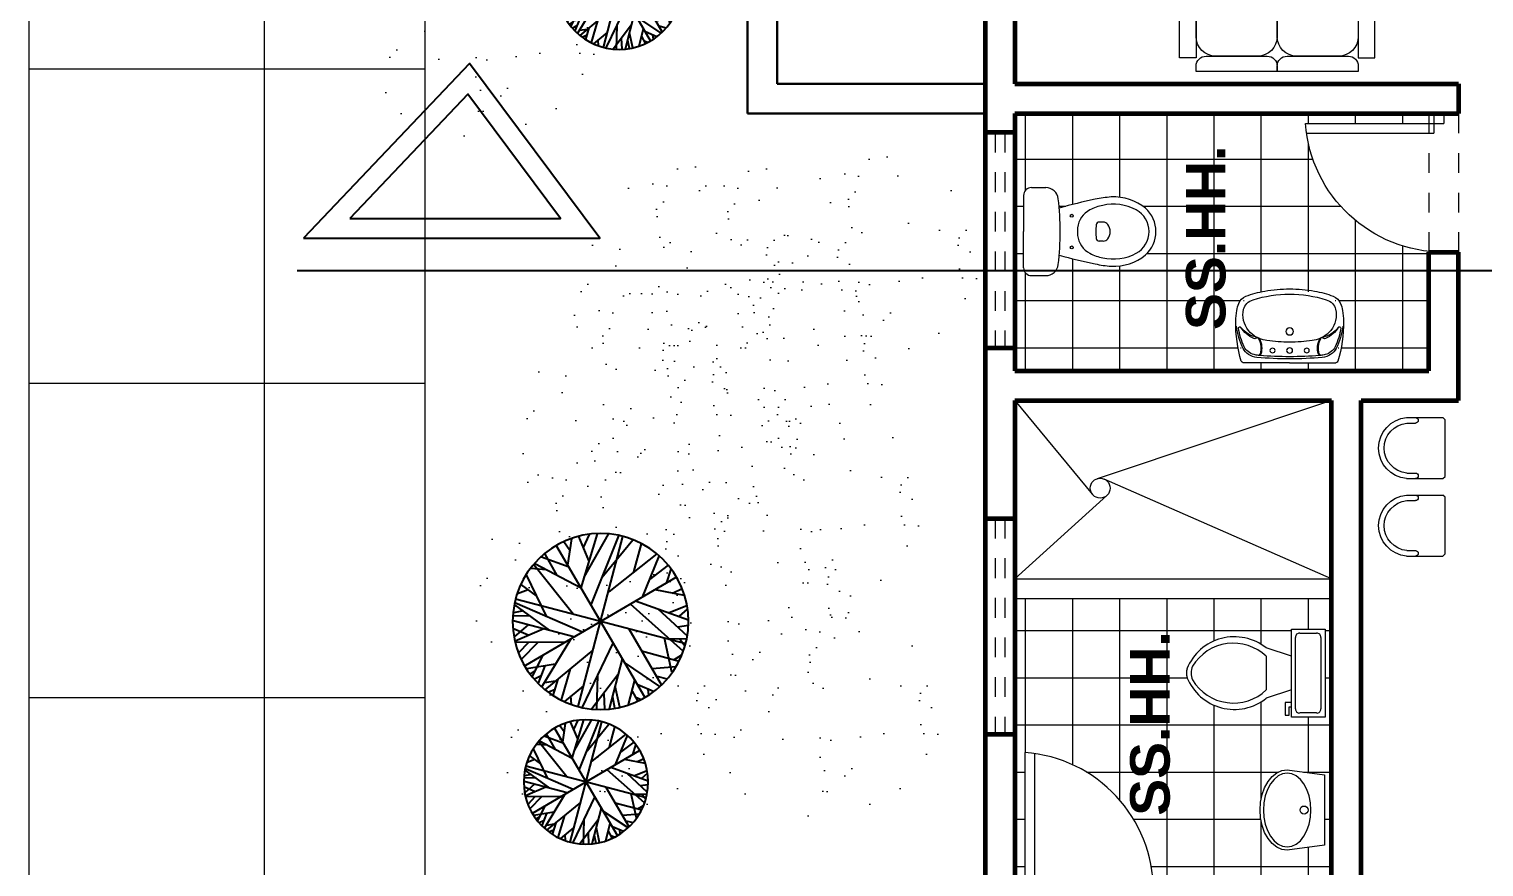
# Model space of a CAD drawing. Header units: millimetres. Extents: x 287 to 445, y 520 to 576.
# Drawn here: x 287.36 to 294.71, y 534.71 to 538.94 of the extents above; entities that cross this region are included whole.
import ezdxf

# ---------------------------------------------------------------- set-up
doc = ezdxf.new("R2010")
doc.units = ezdxf.units.MM
doc.header["$LTSCALE"] = 0.015
doc.linetypes.add('DASHED2', pattern=[9.525, 6.35, -3.175])
doc.layers.add('01 Corte', color=10, linetype='Continuous')
doc.layers.add('puntos alameda', color=94, linetype='Continuous')
for name, color, linetype, lineweight in [('Muebles', 11, 'Continuous', 20), ('Muros', 41, 'Continuous', 60), ('Muros Bajos', 20, 'Continuous', 30), ('pasto', 56, 'Continuous', 5), ('PISOS', 7, 'Continuous', 18), ('Proyecciones', 46, 'Continuous', 0), ('Puertas', 31, 'Continuous', 20), ('Texto', 133, 'Continuous', 20), ('Texturas', 38, 'Continuous', 0), ('Ventanas', 130, 'Continuous', 20)]:
    doc.layers.add(name, color=color, linetype=linetype, lineweight=lineweight)
pattern_1 = [(270, (860.0486, 883.2239), (-1.5875, 1e-16), []), (180, (860.0486, 883.2239), (0, 1.5875), [])]
pattern_2 = [(90, (827.2228, 129.42132), (-0.238125, 1e-17), []), (180, (827.2228, 129.42132), (-3e-17, -0.238125), [])]

# ---------------------------------------------------------------- blocks, each defined once
blk = doc.blocks.new('Tree - deciduous plan')
for p, q in [((-5.3205, 59.6806), (16.5105, 16.7963)), ((2.426, 54.9406), (-1.4472, 59.9056)), ((0, 59.9996), (0, -60)), ((0.4894, 48.6208), (3.6584, 59.6806)), ((18.2711, 35.5298), (5.419, 59.6806)), ((-32.6092, 50.4264), (-23.2782, 23.5674)), ((-31.2008, 51.1035), (-0.2149, 20.1818)), ((-26.4472, 46.5894), (-26.2712, 53.8116)), ((-22.0458, 42.0753), (-16.5881, 57.6486)), ((-21.1656, 55.8436), (-0.0388, 45.0094)), ((-12.5388, 54.9406), (-7.9613, 59.4546)), ((-12.3627, 32.1443), (-12.5388, 58.7776)), ((9.8203, 51.5549), (12.8133, 58.5516)), ((19.6795, 19.5047), (16.3344, 57.6486)), ((17.0387, 51.1035), (23.2006, 55.1666)), ((17.7429, 43.6552), (25.4894, 54.2636)), ((31.6513, 50.8778), (30.2429, 30.5643)), ((-43.8768, 36.4326), (-44.405, 40.2696)), ((42, 42), (-42, -42)), ((42, -42), (-42, 42)), ((-40.1797, 44.558), (-36.4825, 43.2038)), ((-37.0107, 47.0408), (-35.25, 35.5298)), ((31.1232, 42.5267), (35.8767, 48.1693)), ((-49.8627, 32.8214), (-32.7853, 32.8214)), ((-45.8134, 38.2383), (-40.5318, 33.0471)), ((36.2288, 25.1474), (48.9049, 35.0784)), ((37.1091, 37.1098), (46.6161, 37.5612)), ((-32.2571, 20.6333), (-59.1937, 9.348)), ((-56.0247, 20.859), (-20.8134, 20.859)), ((-54.7923, 24.4702), (-47.75, 21.0847)), ((-53.2078, 27.4044), (-40.1797, 20.859)), ((54.3626, 25.3731), (20.9119, 0.3198)), ((23.3767, 23.3417), (53.3063, 27.4044)), ((-59.7219, 2.8025), (-12.0106, 12.0565)), ((-58.6656, 12.7336), (-35.9543, 7.5424)), ((-57.081, 17.9248), (-47.0458, 14.7649)), ((38.5175, 13.4107), (58.2359, 13.6364)), ((-54.6162, -24.7335), (-20.2853, 0.0941)), ((29.3626, -6.6771), (59.4682, 7.091)), ((-60, 0), (60, 0)), ((-59.7219, -4.8714), (-54.2641, -6.6771)), ((-45.2853, -0.1316), (-59.0177, -10.0627)), ((9.2922, -9.1598), (59.6443, -2.8401)), ((26.3697, -18.4138), (58.9401, -9.8369)), ((-58.4895, -12.3197), (-36.4825, -11.6426)), ((-57.081, -18.4138), (-45.2853, -17.9624)), ((-52.6797, -18.188), (-55.4966, -22.0251)), ((-53.2078, -27.442), (-16.7641, -16.6081)), ((-47.2219, -19.3166), (-50.2148, -26.3135)), ((-14.8275, -15.0282), (-14.6515, -57.6865)), ((-10.074, -10.0627), (-2.5036, -59.7178)), ((-0.0388, -19.0909), (25.8415, -53.8495)), ((18.6232, -18.6394), (26.7218, -53.3981)), ((18.7992, -18.6394), (57.3556, -17.2853)), ((38.1654, -18.188), (52.426, -29.0219)), ((-38.9472, -29.0219), (-51.4472, -30.6018)), ((-35.9543, -22.4765), (-44.0529, -40.5329)), ((-19.9331, -20.2194), (-28.5599, -52.721)), ((45.9119, -24.0564), (55.595, -22.2508)), ((-46.5177, -30.1504), (-49.5106, -33.536)), ((-32.4331, -32.4075), (-48.1021, -35.5674)), ((-43.7008, -34.6645), (-46.6937, -37.373)), ((-24.6867, -37.8244), (-38.7712, -45.7241)), ((-14.6515, -36.2445), (-27.6797, -52.9467)), ((-14.6515, -32.1818), (-3.912, -59.4922)), ((-6.2008, -36.2445), (17.919, -57.0094)), ((22.8485, -36.4702), (35.3485, -48.4326)), ((30.419, -30.1504), (32.3556, -50.0125)), ((31.4753, -31.279), (49.6091, -33.3103)), ((41.5105, -32.6332), (46.088, -38.0501)), ((-26.2712, -43.9185), (-34.7219, -48.6583)), ((-14.6515, -47.3041), (-25.0388, -54.3009)), ((-21.5177, -45.4984), (-19.9331, -56.1065)), ((-8.4895, -47.5298), (-11.4825, -58.5893)), ((5.9471, -46.6269), (10.5246, -58.5893)), ((24.7852, -44.8213), (23.0246, -54.978)), ((-6.3768, -52.721), (-9.3698, -58.815)), ((8.4119, -53.1724), (3.8344, -59.4922))]:
    blk.add_line(p, q)
blk.add_circle((0, 0), 60)
blk = doc.blocks.new('Inodoro01')
at = {"layer": 'Muebles'}
for p, q in [((431.0297, 548.5726), (430.9581, 548.5726)), ((431.0697, 548.5326), (431.0697, 548.3501)), ((430.6681, 548.3981), (430.6881, 548.3981)), ((430.6681, 548.3021), (430.6881, 548.3021)), ((431.0697, 548.1676), (431.0697, 548.3501)), ((431.0297, 548.1276), (430.9581, 548.1276))]:
    blk.add_line(p, q, dxfattribs=at)
for centre in [(430.8267, 548.4301), (430.8267, 548.2701)]:
    blk.add_circle(centre, 0.0075, dxfattribs=at)
for centre, radius, start, end in [((430.6163, 548.2653), 0.26, 87.69717, 128.71313), ((430.581, 547.9269), 0.6, 77.70933, 85.6206), ((430.2071, 546.064), 2.5, 74.15388, 78.42561), ((432.2887, 548.3501), 1.404, 173.20695, 180), ((430.9581, 548.5086), 0.064, 90, 173.20695), ((431.0297, 548.5326), 0.04, 0, 90), ((430.5617, 548.3501), 0.16, 132.43623, 180), ((430.5617, 548.3501), 0.1256, 119.11615, 180), ((430.6168, 548.2388), 0.2497, 77.61661, 117.73029), ((430.62, 548.2378), 0.25, 62.59732, 78.38048), ((430.6818, 548.3571), 0.1156, 6.24191, 62.59732), ((430.6921, 548.3501), 0.06, 143.1301, 180), ((430.6681, 548.3681), 0.03, 90, 143.1301), ((430.6881, 548.3831), 0.015, 6.64916, 90), ((430.4051, 548.3501), 0.3, 0, 6.64916), ((430.6178, 548.3501), 0.18, 0, 6.24191), ((430.5617, 548.3501), 0.16, 180, 227.56377), ((430.5617, 548.3501), 0.1256, 180, 240.88385), ((430.6921, 548.3501), 0.06, 180, 216.8699), ((430.6681, 548.3321), 0.03, 216.8699, 270), ((430.6881, 548.3171), 0.015, 270, 353.35084), ((430.4051, 548.3501), 0.3, 353.35084, 0), ((430.6818, 548.3431), 0.1156, 297.40268, 353.75809), ((430.6178, 548.3501), 0.18, 353.75809, 0), ((432.2887, 548.3501), 1.404, 180, 186.79305), ((430.6163, 548.4349), 0.26, 231.28687, 272.30283), ((430.6168, 548.4614), 0.2497, 242.26971, 282.38339), ((430.62, 548.4624), 0.25, 281.61952, 297.40268), ((430.2071, 550.6363), 2.5, 281.57439, 285.84612), ((430.581, 548.7734), 0.6, 274.3794, 282.29067), ((430.9581, 548.1916), 0.064, 186.79305, 270), ((431.0297, 548.1676), 0.04, 270, 0)]:
    blk.add_arc(centre, radius, start, end, dxfattribs=at)
blk = doc.blocks.new('lavado01')
at = {"layer": 'Muebles'}
for q in [(431.0722, 547.9867), (431.0722, 547.5185)]:
    blk.add_line((431.0722, 547.7526), q, dxfattribs=at)
for centre, major_axis, start_param, end_param in [((430.7978, 547.9372), (0, -0.0778), 3.509542, 4.233442), ((430.8276, 547.8298), (0, -0.1902), 3.251717, 3.471059), ((430.8305, 547.8326), (0, -0.1556), 2.530502, 3.344376), ((430.897, 547.3344), (0, -0.6916), 3.197279, 3.285244), ((430.8705, 547.1605), (0, -0.8644), 2.885319, 3.151657), ((430.8462, 547.5919), (0, -0.4322), 2.729477, 3.031053), ((430.897, 548.0045), (0, -0.00692), 3.004018, 5.780923), ((430.8263, 547.8598), (0, -0.1582), 2.058891, 2.638863), ((430.8305, 547.8883), (0, -0.1313), 1.774316, 2.565809), ((430.8462, 547.5919), (0, -0.4234), 2.745531, 3.004018), ((431.063, 547.9867), (0, -0.0104), 1.570796, 2.885319), ((431.162, 547.7737), (0, -0.5187), 4.317781, 4.509376), ((431.2259, 547.7526), (0, -0.5619), 4.377766, 4.712389), ((430.8158, 547.913), (0, -0.0735), 3.344376, 4.377766), ((430.8393, 547.8467), (0, -0.1383), 2.12516, 2.530502), ((430.954, 547.9149), (0, -0.0104), 3.796945, 5.851261), ((430.9437, 547.9299), (0, -0.00864), 0.655353, 2.058891), ((430.9648, 547.9108), (0, -0.0778), 1.848555, 2.745531), ((430.9695, 547.9091), (0, -0.086), 1.671495, 2.729477), ((430.8982, 547.8895), (0, -0.1556), 1.699459, 1.848555), ((431.2758, 547.7526), (0, -0.6483), 4.517416, 4.712389), ((430.9512, 547.9082), (0, -0.00134), 2.680944, 4.925095), ((430.9984, 548.0232), (0, -0.1297), -0.432135, 0.265821), ((430.8393, 547.8467), (0, -0.1383), 1.718468, 2.006825), ((430.9984, 548.0232), (0, -0.1253), -0.432135, 0.265821), ((430.2769, 547.7526), (0, -0.778), 1.570796, 1.718468), ((431.0266, 547.9126), (0, -0.0104), 0.114993, 1.263752), ((431.0263, 547.9081), (0, -0.0104), 0.265821, 1.699459), ((429.593, 547.7526), (0, -1.6303), 1.570796, 1.664023), ((429.593, 547.7526), (0, -1.6425), 1.570796, 1.671495), ((431.2758, 547.7526), (0, -0.6483), 4.712389, 4.907362), ((431.2259, 547.7526), (0, -0.5619), -1.570796, -1.236173), ((430.2769, 547.7526), (0, -0.778), 1.423124, 1.570796), ((429.593, 547.7526), (0, -1.6303), 1.47757, 1.570796), ((429.593, 547.7526), (0, -1.6425), 1.470097, 1.570796), ((431.162, 547.7316), (0, -0.5187), -1.367783, -1.176189), ((430.8393, 547.6585), (0, -0.1383), 1.134768, 1.423124), ((430.8158, 547.5922), (0, -0.0735), -1.236173, -0.202783), ((430.8305, 547.6169), (0, -0.1313), 0.575783, 1.367277), ((430.8263, 547.6454), (0, -0.1582), 0.502729, 1.082702), ((430.8393, 547.6585), (0, -0.1383), 0.61109, 1.016433), ((430.954, 547.5904), (0, -0.0104), 3.573517, 5.627833), ((430.9437, 547.5753), (0, -0.00864), 1.082702, 2.48624), ((430.9512, 547.5971), (0, -0.00134), 4.499683, 6.743833), ((430.9984, 547.4821), (0, -0.1297), 2.875772, 3.573728), ((430.9984, 547.4821), (0, -0.1253), 2.875772, 3.573728), ((430.9648, 547.5945), (0, -0.0778), 0.396061, 1.293038), ((430.9695, 547.5962), (0, -0.086), 0.412116, 1.470097), ((431.0266, 547.5927), (0, -0.0104), 1.87784, 3.0266), ((431.0263, 547.5972), (0, -0.0104), 1.442133, 2.875772), ((430.8982, 547.6158), (0, -0.1556), 1.293038, 1.442133), ((430.7978, 547.568), (0, -0.0778), -1.09185, -0.36795), ((430.8276, 547.6754), (0, -0.1902), -0.329466, -0.110124), ((430.8305, 547.6727), (0, -0.1556), -0.202783, 0.61109), ((430.897, 548.1708), (0, -0.6916), -0.143651, -0.055686), ((430.8705, 548.3447), (0, -0.8644), -0.010064, 0.256274), ((430.8462, 547.9134), (0, -0.4322), 0.11054, 0.412116), ((430.897, 547.5008), (0, -0.00692), 3.643855, 6.42076), ((430.8462, 547.9133), (0, -0.4234), 0.137574, 0.396061), ((431.063, 547.5185), (0, -0.0104), 0.256274, 1.570796)]:
    blk.add_ellipse(centre, major_axis=major_axis, ratio=0.888889, start_param=start_param, end_param=end_param, dxfattribs=at)
for centre, major_axis in [((431.0107, 547.8391), (0, -0.013)), ((430.9147, 547.7526), (0, -0.0199)), ((431.0107, 547.7526), (0, -0.0151)), ((431.0107, 547.6662), (0, -0.013))]:
    blk.add_ellipse(centre, major_axis=major_axis, ratio=0.888889, dxfattribs=at)
blk = doc.blocks.new('sala')
at = {"layer": 'Muebles'}
for p, q in [((416.5438, 543.2068), (416.5438, 543.2899)), ((416.5438, 543.2899), (416.8621, 543.2899)), ((416.8621, 543.2899), (416.8621, 543.2068)), ((416.4759, 543.2068), (416.4759, 542.7973)), ((416.5026, 543.2068), (416.4759, 543.2068)), ((416.8621, 543.2068), (416.5438, 543.2068)), ((416.5526, 542.8473), (416.5526, 543.1568)), ((416.8621, 543.2068), (416.6526, 543.2068)), ((416.5526, 543.1068), (416.5526, 542.8973)), ((416.9621, 542.8973), (416.9621, 543.1068)), ((416.4759, 542.7973), (416.4759, 542.3878)), ((416.5026, 542.7973), (416.4759, 542.7973)), ((416.4759, 542.7973), (416.5026, 542.7973)), ((416.8621, 542.7973), (416.6526, 542.7973)), ((416.6526, 542.7973), (416.8621, 542.7973)), ((416.5526, 542.4378), (416.5526, 542.7473)), ((416.5526, 542.6973), (416.5526, 542.4878)), ((416.9621, 542.4878), (416.9621, 542.6973)), ((416.4759, 542.3878), (416.5026, 542.3878)), ((416.8621, 542.3878), (416.5438, 542.3878)), ((416.5438, 542.3878), (416.5438, 542.3047)), ((416.6526, 542.3878), (416.8621, 542.3878)), ((416.8621, 542.3047), (416.8621, 542.3878)), ((416.5438, 542.3047), (416.8621, 542.3047)), ((417.0972, 542.0143), (417.3068, 542.0143)), ((417.5068, 542.0143), (417.7163, 542.0143)), ((417.9163, 542.0143), (418.1258, 542.0143)), ((418.3258, 542.0143), (418.5353, 542.0143)), ((416.9142, 541.596), (416.9142, 541.9143)), ((416.9142, 541.9143), (416.9972, 541.9143)), ((416.9972, 541.7048), (416.9972, 541.9143)), ((416.9972, 541.9143), (416.9972, 541.596)), ((417.4068, 541.7048), (417.4068, 541.9143)), ((417.4068, 541.9143), (417.4068, 541.7048)), ((417.8163, 541.7048), (417.8163, 541.9143)), ((417.8163, 541.9143), (417.8163, 541.7048)), ((418.2258, 541.7048), (418.2258, 541.9143)), ((418.2258, 541.9143), (418.2258, 541.7048)), ((418.6353, 541.9143), (418.6353, 541.7048)), ((418.6353, 541.9143), (418.6353, 541.596)), ((418.7184, 541.9143), (418.6353, 541.9143)), ((418.7184, 541.596), (418.7184, 541.9143)), ((417.0472, 541.6048), (417.3568, 541.6048)), ((417.3068, 541.6048), (417.0972, 541.6048)), ((417.4568, 541.6048), (417.7663, 541.6048)), ((417.7163, 541.6048), (417.5068, 541.6048)), ((417.8663, 541.6048), (418.1758, 541.6048)), ((418.1258, 541.6048), (417.9163, 541.6048)), ((418.2758, 541.6048), (418.5853, 541.6048)), ((418.5353, 541.6048), (418.3258, 541.6048)), ((416.9972, 541.596), (416.9142, 541.596)), ((416.9972, 541.5281), (416.9972, 541.5548)), ((417.4068, 541.5281), (416.9972, 541.5281)), ((417.4068, 541.5281), (417.4068, 541.5548)), ((417.4068, 541.5548), (417.4068, 541.5281)), ((417.8163, 541.5281), (417.4068, 541.5281)), ((417.8163, 541.5281), (417.8163, 541.5548)), ((417.8163, 541.5548), (417.8163, 541.5281)), ((418.2258, 541.5281), (417.8163, 541.5281)), ((418.2258, 541.5281), (418.2258, 541.5548)), ((418.2258, 541.5548), (418.2258, 541.5281)), ((418.6353, 541.5281), (418.2258, 541.5281)), ((418.6353, 541.596), (418.7184, 541.596)), ((418.6353, 541.5548), (418.6353, 541.5281))]:
    blk.add_line(p, q, dxfattribs=at)
for centre, radius, start, end in [((416.5026, 543.1568), 0.05, 0, 90), ((416.6526, 543.1068), 0.1, 90, 180), ((416.8621, 543.1068), 0.1, 0, 90), ((416.6526, 542.8973), 0.1, 180, 270), ((416.8621, 542.8973), 0.1, 270, 0), ((416.5026, 542.8473), 0.05, 270, 0), ((416.5026, 542.7473), 0.05, 0, 90), ((416.6526, 542.6973), 0.1, 90, 180), ((416.8621, 542.6973), 0.1, 0, 90), ((416.6526, 542.4878), 0.1, 180, 270), ((416.8621, 542.4878), 0.1, 270, 0), ((416.5026, 542.4378), 0.05, 270, 0), ((417.0972, 541.9143), 0.1, 90, 180), ((417.3068, 541.9143), 0.1, 360, 90), ((417.5068, 541.9143), 0.1, 90, 180), ((417.7163, 541.9143), 0.1, 0, 90), ((417.9163, 541.9143), 0.1, 90, 180), ((418.1258, 541.9143), 0.1, 0, 90), ((418.3258, 541.9143), 0.1, 90, 180), ((418.5353, 541.9143), 0.1, 0, 90), ((417.0972, 541.7048), 0.1, 180, 270), ((417.3068, 541.7048), 0.1, 270, 0), ((417.5068, 541.7048), 0.1, 180, 270), ((417.7163, 541.7048), 0.1, 270, 360), ((417.9163, 541.7048), 0.1, 180, 270), ((418.1258, 541.7048), 0.1, 270, 360), ((418.3258, 541.7048), 0.1, 180, 270), ((418.5353, 541.7048), 0.1, 270, 0), ((417.0472, 541.5548), 0.05, 90, 180), ((417.3568, 541.5548), 0.05, 0, 90), ((417.4568, 541.5548), 0.05, 90, 180), ((417.7663, 541.5548), 0.05, 360, 90), ((417.8663, 541.5548), 0.05, 90, 180), ((418.1758, 541.5548), 0.05, 360, 90), ((418.2758, 541.5548), 0.05, 90, 180), ((418.5853, 541.5548), 0.05, 0, 90)]:
    blk.add_arc(centre, radius, start, end, dxfattribs=at)
blk.add_ellipse((417.8163, 542.807), major_axis=(-0.5491, 0), ratio=0.464286, dxfattribs=at)
blk = doc.blocks.new('P02')
at = {"layer": 'Proyecciones', "linetype": 'DASHED2'}
for p, q in [((454.1652, 543.0906), (454.8652, 543.0906)), ((454.1652, 542.9406), (454.8652, 542.9406))]:
    blk.add_line(p, q, dxfattribs=at)
at = {"layer": 'Puertas'}
for p, q in [((454.2152, 543.7138), (454.2152, 543.0156)), ((454.2652, 543.7084), (454.2652, 543.0656)), ((454.1652, 543.0656), (454.2652, 543.0656)), ((454.1652, 543.0156), (454.2152, 543.0156))]:
    blk.add_line(p, q, dxfattribs=at)
blk.add_arc((454.1652, 543.0156), 0.7, 0, 85.90396, dxfattribs=at)
blk = doc.blocks.new('inodoro 02')
at = {"layer": 'Muebles'}
for p, q in [((418.6054, 542.4578, 0.0856), (418.6054, 542.9032, 0.0856)), ((418.6054, 542.9032, 0.0856), (418.7751, 542.9032, 0.0856)), ((418.6266, 542.5002, 0.0856), (418.6266, 542.8608, 0.0856)), ((418.6478, 542.882, 0.0856), (418.7327, 542.882, 0.0856)), ((418.7539, 542.8608, 0.0856), (418.7539, 542.5002, 0.0856)), ((418.7751, 542.9032, 0.0856), (418.7751, 542.4578, 0.0856)), ((418.7857, 542.8502, 0.0856), (418.7751, 542.8502, 0.0856)), ((418.8069, 542.8926, 0.0856), (418.7857, 542.8926, 0.0856)), ((418.7857, 542.8926, 0.0856), (418.7857, 542.8502, 0.0856)), ((418.8069, 542.829, 0.0856), (418.8069, 542.8926, 0.0856)), ((418.7751, 542.829, 0.0856), (418.8069, 542.829, 0.0856)), ((418.7751, 542.7654, 0.0856), (418.9024, 542.8078, 0.0856)), ((418.9024, 542.5957, 0.0856), (418.9024, 542.7654, 0.0856)), ((418.7751, 542.5957, 0.0856), (418.9024, 542.5532, 0.0856)), ((418.7751, 542.4578, 0.0856), (418.6054, 542.4578, 0.0856)), ((418.7327, 542.479, 0.0856), (418.6478, 542.479, 0.0856))]:
    blk.add_line(p, q, dxfattribs=at)
for centre, radius, start, end in [((418.6452, 542.8635, 0.0856), 0.0187, 81.8699, 188.1301), ((418.7353, 542.8635, 0.0856), 0.0187, 351.8699, 98.1301), ((419.0632, 542.6059, 0.0856), 0.2581, 22.02857, 128.53089), ((419.0682, 542.5914, 0.0856), 0.2403, 31.05318, 133.63227), ((419.1967, 542.6805, 0.0856), 0.0848, 335.73183, 24.26818), ((419.2205, 542.6805, 0.0856), 0.0848, 344.86053, 15.13947), ((419.0632, 542.7552, 0.0856), 0.2581, 231.46929, 337.97157), ((419.0682, 542.7696, 0.0856), 0.2403, 226.36791, 328.94699), ((418.6452, 542.4976, 0.0856), 0.0187, 171.8699, 278.1301), ((418.7353, 542.4976, 0.0856), 0.0187, 261.8699, 8.1301)]:
    blk.add_arc(centre, radius, start, end, dxfattribs=at)
blk = doc.blocks.new('lavado 02')
at = {"layer": 'Muebles', "linetype": 'Continuous'}
for p, q in [((419.4792, 542.2666), (419.5047, 542.4545)), ((419.5047, 542.4545), (419.859, 542.4545)), ((419.5047, 542.4542), (419.5048, 542.4542)), ((419.8588, 542.4542), (419.859, 542.4542)), ((419.859, 542.4545), (419.885, 542.2666)), ((419.5502, 542.3512), (419.527, 542.3331)), ((419.5784, 542.3661), (419.5502, 542.3512)), ((419.6106, 542.3771), (419.5784, 542.3661)), ((419.6455, 542.384), (419.6106, 542.3771)), ((419.6818, 542.3863), (419.6455, 542.384)), ((419.7182, 542.384), (419.6818, 542.3863)), ((419.7531, 542.3771), (419.7182, 542.384)), ((419.7853, 542.3661), (419.7531, 542.3771)), ((419.8135, 542.3512), (419.7853, 542.3661)), ((419.8367, 542.3331), (419.8135, 542.3512)), ((419.4826, 542.2399), (419.4792, 542.2666)), ((419.4992, 542.2899), (419.4961, 542.2666)), ((419.4961, 542.2666), (419.4992, 542.2432)), ((419.5098, 542.3124), (419.4992, 542.2899)), ((419.527, 542.3331), (419.5098, 542.3124)), ((419.8539, 542.3124), (419.8367, 542.3331)), ((419.8645, 542.2899), (419.8539, 542.3124)), ((419.868, 542.2666), (419.8645, 542.2899)), ((419.8645, 542.2432), (419.868, 542.2666)), ((419.885, 542.2666), (419.8811, 542.2399)), ((419.4942, 542.2142), (419.4826, 542.2399)), ((419.5129, 542.1906), (419.4942, 542.2142)), ((419.4992, 542.2432), (419.5098, 542.2208)), ((419.5098, 542.2208), (419.527, 542.2001)), ((419.5382, 542.1698), (419.5129, 542.1906)), ((419.527, 542.2001), (419.5502, 542.1819)), ((419.8135, 542.1819), (419.8367, 542.2001)), ((419.8507, 542.1906), (419.8255, 542.1698)), ((419.8367, 542.2001), (419.8539, 542.2208)), ((419.8695, 542.2142), (419.8507, 542.1906)), ((419.8539, 542.2208), (419.8645, 542.2432)), ((419.8811, 542.2399), (419.8695, 542.2142)), ((419.569, 542.1528), (419.5382, 542.1698)), ((419.5502, 542.1819), (419.5784, 542.167)), ((419.6041, 542.1402), (419.569, 542.1528)), ((419.5784, 542.167), (419.6106, 542.156)), ((419.6422, 542.1324), (419.6041, 542.1402)), ((419.6106, 542.156), (419.6455, 542.1492)), ((419.6818, 542.1298), (419.6422, 542.1324)), ((419.6455, 542.1492), (419.6818, 542.1469)), ((419.6818, 542.1469), (419.7182, 542.1492)), ((419.7215, 542.1324), (419.6818, 542.1298)), ((419.7182, 542.1492), (419.7531, 542.156)), ((419.7596, 542.1402), (419.7215, 542.1324)), ((419.7531, 542.156), (419.7853, 542.167)), ((419.7947, 542.1528), (419.7596, 542.1402)), ((419.7853, 542.167), (419.8135, 542.1819)), ((419.8255, 542.1698), (419.7947, 542.1528))]:
    blk.add_line(p, q, dxfattribs=at)
blk.add_circle((419.6818, 542.3518), 0.0203, dxfattribs=at)
blk = doc.blocks.new('sila')
at = {"layer": 'Muebles'}
for p, q in [((422.0537, 545.4777), (421.9238, 545.3478)), ((422.0726, 545.457), (422.0418, 545.4262)), ((421.9238, 545.332), (421.9238, 545.3478)), ((422.1258, 545.1301), (421.9238, 545.332)), ((422.2508, 545.2788), (422.22, 545.248)), ((422.2715, 545.2599), (422.1416, 545.1301)), ((422.1416, 545.1301), (422.1258, 545.1301))]:
    blk.add_line(p, q, dxfattribs=at)
for centre, radius, start, end in [((422.1531, 545.3593), 0.1546, 319.97911, 130.02089), ((422.0319, 545.4361), 0.014, 135, 315), ((422.1531, 545.3593), 0.1266, 320.50269, 129.49731), ((422.2299, 545.2381), 0.014, 135, 315)]:
    blk.add_arc(centre, radius, start, end, dxfattribs=at)

msp = doc.modelspace()

# ---------------------------------------------------------------- hatches: boundary and pattern name
at = {"layer": 'pasto', "ltscale": 0.3}
h = msp.add_hatch(dxfattribs=at)
h.set_pattern_fill('AR-SAND', color=256, scale=0.008, angle=90, style=0)
h.set_pattern_definition([(127.5, (509.53382, 554.7895), (-0.3915306, -0.01280025), [0, -0.308864, 0, -0.34544, 0, -0.3302]), (97.5, (509.5338, 554.7895), (-0.5734601, 0.3596186), [0, -0.166624, 0, -0.278384, 0, -0.10668]), (57.5, (509.53382, 554.53957), (-0.00114975, 0.6327939), [0, -0.1016, 0, -0.36576, 0, -0.47752]), (47.5, (509.5338, 554.53957), (-0.1783435, 0.6108452), [0, -0.0508, 0, -0.239776, 0, -0.27432])])
edge = h.paths.add_edge_path()
edge.add_arc((289.6794, 538.8536), 0.5882, 90, 450)
h = msp.add_hatch(dxfattribs=at)
h.set_pattern_fill('AR-SAND', color=256, scale=0.008, angle=90, style=0)
h.set_pattern_definition([(127.5, (511.4672, 553.65573), (-0.3915306, -0.01280025), [0, -0.308864, 0, -0.34544, 0, -0.3302]), (97.5, (511.4672, 553.6557), (-0.5734601, 0.3596186), [0, -0.166624, 0, -0.278384, 0, -0.10668]), (57.5, (511.4672, 553.4058), (-0.00114975, 0.6327939), [0, -0.1016, 0, -0.36576, 0, -0.47752]), (47.5, (511.4672, 553.4058), (-0.1783435, 0.6108452), [0, -0.0508, 0, -0.239776, 0, -0.27432])])
edge = h.paths.add_edge_path()
edge.add_arc((291.6128, 537.7198), 0.5882, 90, 450)
h = msp.add_hatch(dxfattribs=at)
h.set_pattern_fill('AR-SAND', color=256, scale=0.008, angle=90, style=0)
h.set_pattern_definition([(127.5, (510.49857, 553.60587), (-0.3915306, -0.01280025), [0, -0.308864, 0, -0.34544, 0, -0.3302]), (97.5, (510.4986, 553.60587), (-0.5734601, 0.3596186), [0, -0.166624, 0, -0.278384, 0, -0.10668]), (57.5, (510.49857, 553.35593), (-0.00114975, 0.6327939), [0, -0.1016, 0, -0.36576, 0, -0.47752]), (47.5, (510.4986, 553.35593), (-0.1783435, 0.6108452), [0, -0.0508, 0, -0.239776, 0, -0.27432])])
edge = h.paths.add_edge_path()
edge.add_arc((290.6441, 537.67), 0.5882, 90, 450)
h = msp.add_hatch(dxfattribs=at)
h.set_pattern_fill('AR-SAND', color=256, scale=0.008, angle=90, style=0)
h.set_pattern_definition([(127.5, (510.85785, 553.59432), (-0.3915306, -0.01280025), [0, -0.308864, 0, -0.34544, 0, -0.3302]), (97.5, (510.85785, 553.5943), (-0.5734601, 0.3596186), [0, -0.166624, 0, -0.278384, 0, -0.10668]), (57.5, (510.85785, 553.3444), (-0.00114975, 0.6327939), [0, -0.1016, 0, -0.36576, 0, -0.47752]), (47.5, (510.85785, 553.3444), (-0.1783435, 0.6108452), [0, -0.0508, 0, -0.239776, 0, -0.27432])])
edge = h.paths.add_edge_path()
edge.add_arc((291.0034, 537.6584), 0.5882, 90, 450)
h = msp.add_hatch(dxfattribs=at)
h.set_pattern_fill('AR-SAND', color=256, scale=0.008, angle=90, style=0)
h.set_pattern_definition([(127.5, (510.9889, 553.12073), (-0.3915306, -0.01280025), [0, -0.308864, 0, -0.34544, 0, -0.3302]), (97.5, (510.9889, 553.12073), (-0.5734601, 0.3596186), [0, -0.166624, 0, -0.278384, 0, -0.10668]), (57.5, (510.9889, 552.8708), (-0.00114975, 0.6327939), [0, -0.1016, 0, -0.36576, 0, -0.47752]), (47.5, (510.9889, 552.8708), (-0.1783435, 0.6108452), [0, -0.0508, 0, -0.239776, 0, -0.27432])])
edge = h.paths.add_edge_path()
edge.add_arc((291.1344, 537.1848), 0.5882, 90, 450)
h = msp.add_hatch(dxfattribs=at)
h.set_pattern_fill('AR-SAND', color=256, scale=0.008, angle=90, style=0)
h.set_pattern_definition([(127.5, (510.2264, 552.96544), (-0.3915306, -0.01280025), [0, -0.308864, 0, -0.34544, 0, -0.3302]), (97.5, (510.2264, 552.96544), (-0.5734601, 0.3596186), [0, -0.166624, 0, -0.278384, 0, -0.10668]), (57.5, (510.2264, 552.7155), (-0.00114975, 0.6327939), [0, -0.1016, 0, -0.36576, 0, -0.47752]), (47.5, (510.2264, 552.7155), (-0.1783435, 0.6108452), [0, -0.0508, 0, -0.239776, 0, -0.27432])])
edge = h.paths.add_edge_path()
edge.add_arc((290.3719, 537.0295), 0.5882, 90, 450)
h = msp.add_hatch(dxfattribs=at)
h.set_pattern_fill('AR-SAND', color=256, scale=0.008, angle=90, style=0)
h.set_pattern_definition([(127.5, (510.55398, 552.80033), (-0.3915306, -0.01280025), [0, -0.308864, 0, -0.34544, 0, -0.3302]), (97.5, (510.554, 552.80033), (-0.5734601, 0.3596186), [0, -0.166624, 0, -0.278384, 0, -0.10668]), (57.5, (510.55398, 552.5504), (-0.00114975, 0.6327939), [0, -0.1016, 0, -0.36576, 0, -0.47752]), (47.5, (510.554, 552.5504), (-0.1783435, 0.6108452), [0, -0.0508, 0, -0.239776, 0, -0.27432])])
edge = h.paths.add_edge_path()
edge.add_arc((290.6995, 536.8644), 0.5882, 90, 450)
h = msp.add_hatch(dxfattribs=at)
h.set_pattern_fill('AR-SAND', color=256, scale=0.008, angle=90, style=0)
h.set_pattern_definition([(127.5, (511.17388, 552.4073), (-0.3915306, -0.01280025), [0, -0.308864, 0, -0.34544, 0, -0.3302]), (97.5, (511.1739, 552.4073), (-0.5734601, 0.3596186), [0, -0.166624, 0, -0.278384, 0, -0.10668]), (57.5, (511.1739, 552.15736), (-0.00114975, 0.6327939), [0, -0.1016, 0, -0.36576, 0, -0.47752]), (47.5, (511.1739, 552.15736), (-0.1783435, 0.6108452), [0, -0.0508, 0, -0.239776, 0, -0.27432])])
edge = h.paths.add_edge_path()
edge.add_arc((291.3194, 536.4714), 0.5882, 90, 450)
h = msp.add_hatch(dxfattribs=at)
h.set_pattern_fill('AR-SAND', color=256, scale=0.008, angle=90, style=0)
h.set_pattern_definition([(127.5, (509.991, 552.121), (-0.3915306, -0.01280025), [0, -0.308864, 0, -0.34544, 0, -0.3302]), (97.5, (509.991, 552.121), (-0.5734601, 0.3596186), [0, -0.166624, 0, -0.278384, 0, -0.10668]), (57.5, (509.991, 551.87106), (-0.00114975, 0.6327939), [0, -0.1016, 0, -0.36576, 0, -0.47752]), (47.5, (509.991, 551.87106), (-0.1783435, 0.6108452), [0, -0.0508, 0, -0.239776, 0, -0.27432])])
edge = h.paths.add_edge_path()
edge.add_arc((290.1365, 536.1851), 0.5882, 90, 450)
h = msp.add_hatch(dxfattribs=at)
h.set_pattern_fill('AR-SAND', color=256, scale=0.008, angle=90, style=0)
h.set_pattern_definition([(127.5, (510.80722, 551.9422), (-0.3915306, -0.01280025), [0, -0.308864, 0, -0.34544, 0, -0.3302]), (97.5, (510.8072, 551.9422), (-0.5734601, 0.3596186), [0, -0.166624, 0, -0.278384, 0, -0.10668]), (57.5, (510.80722, 551.69227), (-0.00114975, 0.6327939), [0, -0.1016, 0, -0.36576, 0, -0.47752]), (47.5, (510.8072, 551.69227), (-0.1783435, 0.6108452), [0, -0.0508, 0, -0.239776, 0, -0.27432])])
edge = h.paths.add_edge_path()
edge.add_arc((290.9528, 536.0063), 0.5882, 90, 450)
h = msp.add_hatch(dxfattribs=at)
h.set_pattern_fill('AR-SAND', color=256, scale=0.008, angle=90, style=0)
h.set_pattern_definition([(127.5, (510.14723, 551.3547), (-0.3915306, -0.01280025), [0, -0.308864, 0, -0.34544, 0, -0.3302]), (97.5, (510.14723, 551.3547), (-0.5734601, 0.3596186), [0, -0.166624, 0, -0.278384, 0, -0.10668]), (57.5, (510.14723, 551.10477), (-0.00114975, 0.6327939), [0, -0.1016, 0, -0.36576, 0, -0.47752]), (47.5, (510.1472, 551.10477), (-0.1783435, 0.6108452), [0, -0.0508, 0, -0.239776, 0, -0.27432])])
edge = h.paths.add_edge_path()
edge.add_arc((290.2928, 535.4188), 0.5882, 90, 450)
h = msp.add_hatch(dxfattribs=at)
h.set_pattern_fill('AR-SAND', color=256, scale=0.008, angle=90, style=0)
h.set_pattern_definition([(127.5, (511.27166, 551.3547), (-0.3915306, -0.01280025), [0, -0.308864, 0, -0.34544, 0, -0.3302]), (97.5, (511.27166, 551.3547), (-0.5734601, 0.3596186), [0, -0.166624, 0, -0.278384, 0, -0.10668]), (57.5, (511.27166, 551.10477), (-0.00114975, 0.6327939), [0, -0.1016, 0, -0.36576, 0, -0.47752]), (47.5, (511.27166, 551.10477), (-0.1783435, 0.6108452), [0, -0.0508, 0, -0.239776, 0, -0.27432])])
edge = h.paths.add_edge_path()
edge.add_arc((291.4172, 535.4188), 0.5882, 90, 450)
at = {"layer": 'PISOS'}
h = msp.add_hatch(dxfattribs=at)
h.set_pattern_fill('NET', color=256, scale=0.5, angle=90, style=0)
h.set_pattern_definition(pattern_1)
h.paths.add_polyline_path([(287.3613, 537.5125), (287.3613, 543.2128), (289.3613, 543.2128), (289.3613, 536.9294)])
h = msp.add_hatch(dxfattribs=at)
h.set_pattern_fill('NET', color=256, scale=0.5, angle=90, style=0)
h.set_pattern_definition(pattern_1)
h.paths.add_polyline_path([(287.3613, 530.4625), (287.3613, 537.5125), (289.3613, 536.9294), (289.3613, 530.2235)])
at = {"layer": 'Texturas'}
h = msp.add_hatch(dxfattribs=at)
h.set_pattern_fill('NET,_O', color=256, scale=0.075, angle=90)
h.set_pattern_definition(pattern_2)
h.paths.add_polyline_path([(292.3398, 538.5125), (292.3398, 537.2125), (294.4312, 537.2125), (294.4312, 537.8125), (294.4312, 537.8165, -0.362752), (293.808, 538.4625), (294.4312, 538.4625), (294.4312, 538.5125)])
h.paths.add_polyline_path([(292.7454, 538.0791, -0.034533), (292.8273, 538.0911, -0.180901), (293.0003, 538.0342, -0.210568), (293.0524, 537.9161, -0.210568), (293.0003, 537.798, -0.180901), (292.8273, 537.7411, -0.034533), (292.7454, 537.7531, -0.018641), (292.5643, 537.7973, -0.008455), (292.5595, 537.7501, -0.379899), (292.4959, 537.6936), (292.4244, 537.6936, -0.414214), (292.3844, 537.7336), (292.3844, 537.9161), (292.3844, 538.0986, -0.414214), (292.4244, 538.1386), (292.4959, 538.1386, -0.379899), (292.5595, 538.0822, -0.008455), (292.5643, 538.035, -0.018641)], flags=16)
h.paths.add_polyline_path([(292.6573, 537.8966, 0.250976), (292.719, 537.8065, 0.068976), (292.7837, 537.7836, 0.176838), (292.9535, 537.8064, 0.272087), (293.0179, 537.9161, 0.272087), (292.9535, 538.0258, 0.176838), (292.7837, 538.0487, 0.068976), (292.719, 538.0258, 0.250976), (292.6573, 537.9357, 0.027242), (292.6562, 537.9161, 0.027242)], flags=0)
h.paths.add_polyline_path([(292.6274, 537.9886, -1), (292.6274, 538.0036, -1)], flags=0)
h.paths.add_polyline_path([(292.7659, 537.9641), (292.786, 537.9641, -0.236068), (292.81, 537.9521, -0.162278), (292.822, 537.9161, -0.162278), (292.81, 537.8801, -0.236068), (292.786, 537.8681), (292.7659, 537.8681, -0.380618), (292.751, 537.8814, -0.029021), (292.749, 537.9161, -0.029021), (292.751, 537.9509, -0.380618)], flags=0)
h.paths.add_polyline_path([(292.6274, 537.8286, -1), (292.6274, 537.8436, -1)], flags=0)
edge = h.paths.add_edge_path(flags=16)
edge.add_ellipse((293.5433, 537.5287), major_axis=(-0.0778, 0), ratio=0.888889, start_angle=297.44162, end_angle=338.91804, ccw=False)
edge.add_ellipse((293.7069, 537.1645), major_axis=(-0.5187, 0), ratio=0.888889, start_angle=281.63179, end_angle=292.60935, ccw=False)
edge.add_ellipse((293.7279, 537.0506), major_axis=(-0.6483, 0), ratio=0.888889, start_angle=270, end_angle=281.17114, ccw=False)
edge.add_ellipse((293.7279, 537.0506), major_axis=(-0.6483, 0), ratio=0.888889, start_angle=258.82886, end_angle=270, ccw=False)
edge.add_ellipse((293.7489, 537.1645), major_axis=(-0.5187, 0), ratio=0.888889, start_angle=247.39065, end_angle=258.36821, ccw=False)
edge.add_ellipse((293.9125, 537.5287), major_axis=(-0.0778, 0), ratio=0.888889, start_angle=201.08196, end_angle=242.55838, ccw=False)
edge.add_ellipse((293.8051, 537.4989), major_axis=(-0.1902, 0), ratio=0.888889, start_angle=186.30964, end_angle=198.87702, ccw=False)
edge.add_ellipse((293.3097, 537.4294), major_axis=(-0.6916, 0), ratio=0.888889, start_angle=183.19059, end_angle=188.2306, ccw=False)
edge.add_ellipse((293.1358, 537.4559), major_axis=(-0.8644, 0), ratio=0.888889, start_angle=165.31659, end_angle=180.57663, ccw=False)
edge.add_ellipse((293.962, 537.2635), major_axis=(-0.0104, 0), ratio=0.888889, start_angle=90, end_angle=165.31659, ccw=False)
edge.add_line((293.962, 537.2543), (293.7279, 537.2543))
edge.add_line((293.7279, 537.2543), (293.4938, 537.2543))
edge.add_ellipse((293.4938, 537.2635), major_axis=(-0.0104, 0), ratio=0.888889, start_angle=14.68341, end_angle=90, ccw=False)
edge.add_ellipse((294.32, 537.4559), major_axis=(-0.8644, 0), ratio=0.888889, start_angle=359.42337, end_angle=374.68341, ccw=False)
edge.add_ellipse((294.1461, 537.4294), major_axis=(-0.6916, 0), ratio=0.888889, start_angle=351.7694, end_angle=356.80941, ccw=False)
edge.add_ellipse((293.6507, 537.4989), major_axis=(-0.1902, 0), ratio=0.888889, start_angle=341.12298, end_angle=353.69036, ccw=False)
edge = h.paths.add_edge_path(flags=0)
edge.add_ellipse((293.5675, 537.5107), major_axis=(-0.0735, 0), ratio=0.888889, start_angle=289.17249, end_angle=348.38137, ccw=False)
edge.add_ellipse((293.7279, 537.1006), major_axis=(-0.5619, 0), ratio=0.888889, start_angle=270, end_angle=289.17249, ccw=False)
edge.add_ellipse((293.7279, 537.1006), major_axis=(-0.5619, 0), ratio=0.888889, start_angle=250.82751, end_angle=270, ccw=False)
edge.add_ellipse((293.8883, 537.5107), major_axis=(-0.0735, 0), ratio=0.888889, start_angle=191.61863, end_angle=250.82751, ccw=False)
edge.add_ellipse((293.8078, 537.496), major_axis=(-0.1556, 0), ratio=0.888889, start_angle=144.9871, end_angle=191.61863, ccw=False)
edge.add_ellipse((293.822, 537.4871), major_axis=(-0.1383, 0), ratio=0.888889, start_angle=121.76268, end_angle=144.9871, ccw=False)
edge.add_ellipse((293.8636, 537.4959), major_axis=(-0.1313, 0), ratio=0.888889, start_angle=103.75737, end_angle=147.01004)
edge.add_ellipse((293.9798, 537.4294), major_axis=(-0.00692, 0), ratio=0.888889, start_angle=172.11758, end_angle=331.16649, ccw=False)
edge.add_ellipse((293.5672, 537.4802), major_axis=(-0.4234, 0), ratio=0.888889, start_angle=157.30737, end_angle=172.11758, ccw=False)
edge.add_ellipse((293.8861, 537.3617), major_axis=(-0.0778, 0), ratio=0.888889, start_angle=105.91438, end_angle=157.30737, ccw=False)
edge.add_ellipse((293.8647, 537.4282), major_axis=(-0.1556, 0), ratio=0.888889, start_angle=97.37184, end_angle=105.91438, ccw=False)
edge.add_ellipse((293.7279, 538.7334), major_axis=(-1.6303, 0), ratio=0.888889, start_angle=90, end_angle=95.34149, ccw=False)
edge.add_ellipse((293.7279, 538.7334), major_axis=(-1.6303, 0), ratio=0.888889, start_angle=444.65851, end_angle=450, ccw=False)
edge.add_ellipse((293.5911, 537.4282), major_axis=(-0.1556, 0), ratio=0.888889, start_angle=434.08562, end_angle=442.62816, ccw=False)
edge.add_ellipse((293.5697, 537.3617), major_axis=(-0.0778, 0), ratio=0.888889, start_angle=382.69263, end_angle=434.08562, ccw=False)
edge.add_ellipse((293.8886, 537.4802), major_axis=(-0.4234, 0), ratio=0.888889, start_angle=367.88242, end_angle=382.69263, ccw=False)
edge.add_ellipse((293.476, 537.4294), major_axis=(-0.00692, 0), ratio=0.888889, start_angle=208.83352, end_angle=367.88242, ccw=False)
edge.add_ellipse((293.5922, 537.4959), major_axis=(-0.1313, 0), ratio=0.888889, start_angle=392.98996, end_angle=436.24263)
edge.add_ellipse((293.6338, 537.4871), major_axis=(-0.1383, 0), ratio=0.888889, start_angle=395.0129, end_angle=418.23732, ccw=False)
edge.add_ellipse((293.6479, 537.496), major_axis=(-0.1556, 0), ratio=0.888889, start_angle=348.38137, end_angle=395.0129, ccw=False)
edge = h.paths.add_edge_path(flags=0)
edge.add_ellipse((293.4573, 537.328), major_axis=(-0.1297, 0), ratio=0.888889, start_angle=204.41677, end_angle=204.75951)
edge.add_ellipse((293.5723, 537.3752), major_axis=(-0.00134, 0), ratio=0.888889, start_angle=257.81286, end_angle=386.3932)
edge.add_ellipse((293.5656, 537.3724), major_axis=(-0.0104, 0), ratio=0.888889, start_angle=204.74746, end_angle=322.45105, ccw=False)
edge = h.paths.add_edge_path(flags=0)
edge.add_ellipse((293.568, 537.2998), major_axis=(-0.0104, 0), ratio=0.888889, start_angle=107.59233, end_angle=173.41141, ccw=False)
edge.add_ellipse((293.5724, 537.3002), major_axis=(-0.0104, 0), ratio=0.888889, start_angle=82.62816, end_angle=164.76957)
edge = h.paths.add_edge_path(flags=0)
edge.add_ellipse((293.8901, 537.3724), major_axis=(-0.0104, 0), ratio=0.888889, start_angle=217.54895, end_angle=335.25254)
edge.add_ellipse((293.9985, 537.328), major_axis=(-0.1297, 0), ratio=0.888889, start_angle=335.24049, end_angle=335.58323)
edge.add_ellipse((293.8834, 537.3752), major_axis=(-0.00134, 0), ratio=0.888889, start_angle=153.6068, end_angle=282.18714)
edge.add_ellipse((293.9985, 537.328), major_axis=(-0.1253, 0), ratio=0.888889, start_angle=335.24049, end_angle=375.23043)
edge.add_ellipse((293.8878, 537.2998), major_axis=(-0.0104, 0), ratio=0.888889, start_angle=366.58859, end_angle=432.40767)
edge.add_ellipse((293.8834, 537.3002), major_axis=(-0.0104, 0), ratio=0.888889, start_angle=15.23043, end_angle=97.37184, ccw=False)
edge.add_ellipse((293.9985, 537.328), major_axis=(-0.1297, 0), ratio=0.888889, start_angle=335.58323, end_angle=375.23043, ccw=False)
edge.add_ellipse((293.822, 537.4871), major_axis=(-0.1383, 0), ratio=0.888889, start_angle=98.46098, end_angle=114.9669, ccw=False)
edge = h.paths.add_edge_path(flags=0)
edge.add_ellipse((293.7279, 537.4118), major_axis=(-0.0199, 0), ratio=0.888889, start_angle=0, end_angle=360, ccw=False)
edge = h.paths.add_edge_path(flags=0)
edge.add_ellipse((293.6414, 537.3157), major_axis=(-0.013, 0), ratio=0.888889, start_angle=0, end_angle=360, ccw=False)
edge = h.paths.add_edge_path(flags=0)
edge.add_ellipse((293.7279, 537.3157), major_axis=(-0.0151, 0), ratio=0.888889, start_angle=0, end_angle=360, ccw=False)
edge = h.paths.add_edge_path(flags=0)
edge.add_ellipse((293.8143, 537.3157), major_axis=(-0.013, 0), ratio=0.888889, start_angle=0, end_angle=360, ccw=False)
h.paths.add_polyline_path([(293.1789, 537.4089), (293.1789, 538.3611), (293.4358, 538.3611), (293.4358, 537.4089)], flags=24)
h = msp.add_hatch(dxfattribs=at)
h.set_pattern_fill('NET,_O', color=256, scale=0.075, angle=90)
h.set_pattern_definition(pattern_2)
h.paths.add_polyline_path([(292.3398, 536.0625), (292.3398, 534.6625), (292.3898, 534.6625), (292.3898, 535.2857, -0.362752), (293.0358, 534.6625), (293.0398, 534.6625), (293.9398, 534.6625), (293.9398, 536.0625)])
h.paths.add_polyline_path([(293.2094, 535.7087, -0.501323), (293.6095, 535.8138), (293.7368, 535.7713), (293.7368, 535.9092), (293.9065, 535.9092), (293.9065, 535.4638), (293.7368, 535.4638), (293.7368, 535.5168), (293.7262, 535.5168), (293.7262, 535.4744), (293.705, 535.4744), (293.705, 535.538), (293.7368, 535.538), (293.7368, 535.6016), (293.6095, 535.5592, -0.501317), (293.2094, 535.6643, -0.132891)], flags=16)
h.paths.add_polyline_path([(293.2378, 535.7214, -0.48008), (293.6095, 535.7713), (293.6095, 535.6016, -0.48008), (293.2378, 535.6516, -0.215004)], flags=0)
h.paths.add_polyline_path([(293.758, 535.8668, -0.5), (293.7792, 535.888), (293.8641, 535.888, -0.5), (293.8853, 535.8668), (293.8853, 535.5062, -0.5), (293.8641, 535.485), (293.7792, 535.485, -0.5), (293.758, 535.5062)], flags=0)
h.paths.add_polyline_path([(293.6187, 535.1386), (293.6394, 535.1639), (293.6631, 535.1827), (293.6887, 535.1942), (293.7154, 535.1976), (293.9033, 535.1721), (293.9033, 534.8179), (293.7154, 534.7919), (293.6887, 534.7958), (293.6631, 534.8073), (293.6394, 534.8261), (293.6187, 534.8514), (293.6017, 534.8821), (293.589, 534.9173), (293.5813, 534.9554), (293.5786, 534.995), (293.5813, 535.0346), (293.589, 535.0727), (293.6017, 535.1079)], flags=16)
h.paths.add_polyline_path([(293.6308, 535.1267), (293.6489, 535.1498), (293.6696, 535.167), (293.6921, 535.1776), (293.7154, 535.1808), (293.7388, 535.1776), (293.7612, 535.167), (293.7819, 535.1498), (293.8001, 535.1267), (293.8149, 535.0985), (293.826, 535.0663), (293.8328, 535.0313), (293.8351, 534.995), (293.8328, 534.9587), (293.826, 534.9237), (293.8149, 534.8915), (293.8001, 534.8633), (293.7819, 534.8402), (293.7612, 534.823), (293.7388, 534.8124), (293.7154, 534.8088), (293.6921, 534.8124), (293.6696, 534.823), (293.6489, 534.8402), (293.6308, 534.8633), (293.6159, 534.8915), (293.6048, 534.9237), (293.598, 534.9587), (293.5957, 534.995), (293.598, 535.0313), (293.6048, 535.0663), (293.6159, 535.0985)], flags=0)
h.paths.add_polyline_path([(293.8007, 535.0153, -1), (293.8007, 534.9747, -1)], flags=0)
h.paths.add_polyline_path([(292.8972, 534.9556), (292.8972, 535.9078), (293.1542, 535.9078), (293.1542, 534.9556)], flags=25)

# ---------------------------------------------------------------- linework, layer by layer
at = {"layer": '01 Corte'}
msp.add_line((302.0028, 537.718), (288.7151, 537.718), dxfattribs=at)
msp.add_lwpolyline([(288.7475, 537.8828), (290.2446, 537.8828), (289.5859, 538.7647), (288.7475, 537.8828)], dxfattribs=at)
msp.add_lwpolyline([(288.9806, 537.9828), (290.0451, 537.9828), (289.5767, 538.6099)], close=True, dxfattribs=at)
at = {"layer": 'Muebles'}
for p, q in [((292.3398, 537.0625), (292.7325, 536.5886)), ((293.9398, 537.0625), (292.7552, 536.668)), ((293.9398, 536.1625), (292.7911, 536.6663)), ((292.3398, 536.1625), (292.8046, 536.5835)), ((292.3398, 536.1625), (293.9398, 536.1625)), ((292.3398, 536.0625), (293.9398, 536.0625))]:
    msp.add_line(p, q, dxfattribs=at)
msp.add_circle((292.771, 536.6205), 0.05, dxfattribs=at)
at = {"layer": 'Muros'}
for p, q in [((292.1898, 541.1628), (292.1898, 538.6625)), ((292.3398, 541.1628), (292.3398, 538.6625)), ((292.1898, 538.6625), (292.1898, 537.2125)), ((292.3398, 538.6625), (294.5812, 538.6625)), ((294.5812, 538.6625), (294.5812, 538.5125)), ((292.3398, 538.5125), (294.5812, 538.5125)), ((292.3398, 538.5125), (292.3398, 537.2125)), ((292.3398, 538.4159), (292.1898, 538.4159)), ((294.4312, 537.2125), (294.4312, 537.8125)), ((294.4312, 537.8125), (294.5812, 537.8125)), ((294.5812, 537.0625), (294.5812, 537.8125)), ((292.3398, 537.3269), (292.1898, 537.3269)), ((292.1898, 537.2125), (292.1898, 537.0625)), ((292.3398, 537.2125), (294.4312, 537.2125)), ((292.1898, 537.0625), (292.1898, 534.6625)), ((292.3398, 537.0625), (292.3398, 534.5125)), ((292.3398, 537.0625), (293.9398, 537.0625)), ((293.9398, 534.6625), (293.9398, 537.0625)), ((294.0898, 532.3125), (294.0898, 537.0625)), ((294.0898, 537.0625), (294.5812, 537.0625)), ((292.3398, 536.4662), (292.1898, 536.4662)), ((292.3398, 535.3771), (292.1898, 535.3771))]:
    msp.add_line(p, q, dxfattribs=at)
at = {"layer": 'Muros Bajos'}
for p, q in [((290.9898, 543.1628), (290.9898, 538.6625)), ((291.1398, 543.1628), (291.1398, 538.6625)), ((290.9898, 538.6625), (290.9898, 538.5125)), ((291.1398, 538.6625), (292.1898, 538.6625)), ((290.9898, 538.5125), (292.1898, 538.5125))]:
    msp.add_line(p, q, dxfattribs=at)
at = {"layer": 'PISOS'}
for p, q in [((287.3613, 523.4061), (287.3613, 543.2128)), ((289.3613, 523.4061), (289.3613, 543.2128))]:
    msp.add_line(p, q, dxfattribs=at)
at = {"layer": 'Ventanas', "linetype": 'DASHED2'}
for p, q in [((292.2398, 538.4159), (292.2398, 537.3269)), ((292.2898, 538.4159), (292.2898, 537.3269)), ((292.2398, 536.4662), (292.2398, 535.3771)), ((292.2898, 536.4662), (292.2898, 535.3771))]:
    msp.add_line(p, q, dxfattribs=at)

# ---------------------------------------------------------------- block references
at = {"layer": 'Muebles', "xscale": -1}
for name, p, rotation in [('sala', (-249.1323, 122.2494), 270), ('lavado01', (841.4805, 968.3264), 90), ('sila', (978.4666, 449.7029), 45.00000000000367), ('sila', (978.4666, 449.3114), 45.00000000000367)]:
    msp.add_blockref(name, p, dxfattribs=dict(at, rotation=rotation))
at = {"layer": 'Muebles'}
for name, p, rotation in [('Inodoro01', (723.454, 1086.2663), 180), ('inodoro 02', (712.5119, 1078.367, -0.0856), 180), ('lavado 02', (-248.5511, 954.6768, -0.0856), 270)]:
    msp.add_blockref(name, p, dxfattribs=dict(at, rotation=rotation))
at = {"layer": 'Puertas', "xscale": -1, "rotation": 90}
msp.add_blockref('P02', (837.5218, 992.6777), dxfattribs=at)
at = {"layer": 'Puertas'}
msp.add_blockref('P02', (-161.8254, -8.4281), dxfattribs=at)
at = {"layer": 'puntos alameda', "color": 7, "linetype": 'ByBlock', "lineweight": 0}
for p, xscale, yscale, zscale, rotation in [((290.3417, 539.1507), -0.00524074937675885, 0.005240749376980602, 0.00524074937695538, 255.3294149665158), ((290.2476, 535.9471), -0.007405634628365269, 0.007405634628639746, 0.007405634628594382, 255.3294149667242), ((290.174, 535.1368), -0.00524074937675885, 0.005240749376980602, 0.00524074937695538, 255.3294149665158)]:
    msp.add_blockref('Tree - deciduous plan', p, dxfattribs=dict(at, xscale=xscale, yscale=yscale, zscale=zscale, rotation=rotation))

# ---------------------------------------------------------------- texts
at = {"layer": 'Texto', "char_height": 0.1, "width": 1.072698, "attachment_point": 2, "rotation": 90}
for insert in [(293.2039, 537.885), (292.9222, 535.4317)]:
    msp.add_mtext('{\\fArial|b1|i0|c0|p34;\\H2x;SS.HH.}', dxfattribs=dict(at, insert=insert))

doc.saveas('drawing.dxf')
